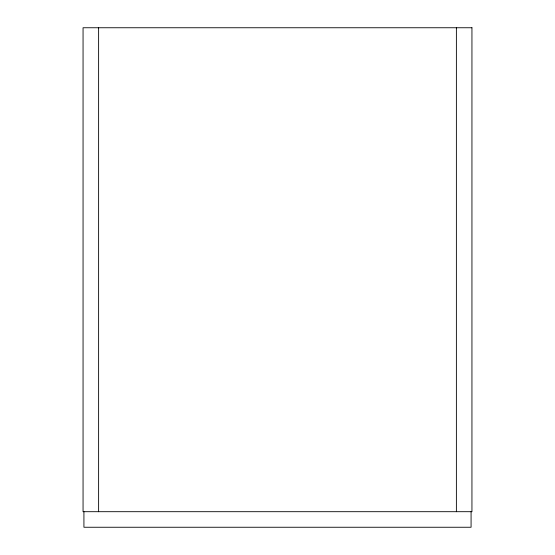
<?xml version="1.0" encoding="UTF-8"?>
<svg xmlns="http://www.w3.org/2000/svg" width="555" height="555" viewBox="0 0 555 555"><rect width="100%" height="100%" fill="white"/><g stroke="black" fill="none" stroke-linecap="round" stroke-linejoin="round"><path stroke-width="0.83" d="M471.077 511.696L471.077 527.25L83.923 527.25L83.923 511.696M456.383 27.75L456.383 511.696M98.617 27.75L98.617 511.696M471.944 27.75L83.056 27.75L83.056 511.696L471.944 511.696L471.944 27.75"/></g></svg>
